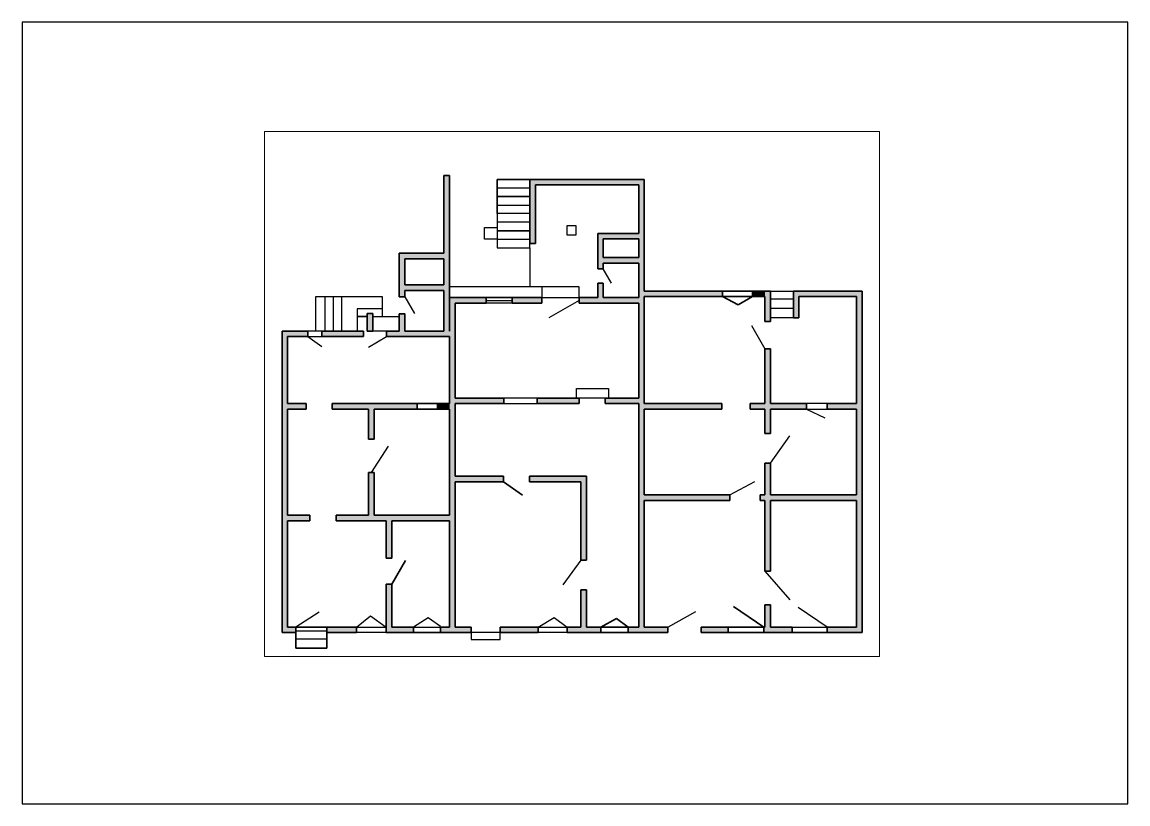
# Paper-space layout 'Layout1' of a CAD drawing. Header units: millimetres. Extents: x 21 to 318, y 103 to 313.
# The model-space entities are those that its viewports show. They can reach past a viewport. Long polylines and large blocks are cut down to what shows.
import ezdxf

# ---------------------------------------------------------------- set-up
doc = ezdxf.new("R2010")
doc.units = ezdxf.units.MM
for name, color, linetype, lineweight in [('A-ALV-___-___-EXI', 250, 'Continuous', 35), ('A-ESC-___-___-EXI', 250, 'Continuous', 25), ('A-JAN-___-___-EXI', 250, 'Continuous', 25), ('A-PIL-___-___-EXI', 250, 'Continuous', 25), ('A-POR-___-___-EXI', 250, 'Continuous', 25)]:
    doc.layers.add(name, color=color, linetype=linetype, lineweight=lineweight)

# ---------------------------------------------------------------- blocks, each defined once
blk = doc.blocks.new('A4 HORIZONTAL - A4-23066338-Não nomeada')
at = {"layer": 'A-POR-___-___-EXI'}
for p, q in [((317.79, 313), (20.79, 313)), ((20.79, 313), (20.79, 103)), ((317.79, 103), (317.79, 313)), ((20.79, 103), (317.79, 103))]:
    blk.add_line(p, q, dxfattribs=at)

msp = doc.modelspace()

# ---------------------------------------------------------------- hatches: boundary and pattern name
at = {"layer": 'A-ALV-___-___-EXI'}
for points in [[(23285, -14946), (23285, -10771), (23135, -10771), (23135, -14946)], [(28365, -11021), (28365, -10871), (25445, -10871), (25445, -11021), (26576, -11021)], [(28365, -22896), (28515, -22896), (28515, -10871), (28365, -10871), (28365, -16896)], [(25595, -12591), (25595, -11021), (25445, -11021), (25445, -12591)], [(28365, -12471), (28365, -12321), (27265, -12321), (27265, -12471), (27415, -12471)], [(27415, -13276), (27415, -12471), (27265, -12471), (27265, -13276)], [(23135, -13008), (23135, -12858), (21935, -12858), (21935, -13008), (22085, -13008)], [(22085, -14026), (22085, -13008), (21935, -13008), (21935, -14026)], [(28365, -13121), (28365, -12971), (27415, -12971), (27415, -13121)], [(27415, -14046), (27415, -13661), (27265, -13661), (27265, -14046)], [(23135, -13856), (23135, -13706), (22085, -13706), (22085, -13856)], [(30620, -14021), (30620, -13871), (28515, -13871), (28515, -14021)], [(31755, -14021), (31755, -13871), (31420, -13871), (31420, -14021)], [(31905, -14686), (31905, -13871), (31755, -13871), (31755, -14686)], [(34215, -14021), (34215, -13871), (32520, -13871), (32520, -14021), (32670, -14021)], [(34215, -22896), (34365, -22896), (34365, -13871), (34215, -13871), (34215, -19496)], [(23435, -14946), (23435, -14046), (23285, -14046), (23285, -14946)], [(24265, -14196), (24265, -14046), (23435, -14046), (23435, -14196)], [(25765, -14196), (25765, -14046), (24965, -14046), (24965, -14196)], [(28365, -14196), (28365, -14046), (26765, -14046), (26765, -14196)], [(32670, -14591), (32670, -14021), (32520, -14021), (32520, -14591)], [(21225, -14946), (21225, -14471), (21075, -14471), (21075, -14946)], [(22085, -14946), (22085, -14486), (21935, -14486), (21935, -14946)], [(18935, -22896), (18935, -14946), (18785, -14946), (18785, -22896)], [(19475, -15096), (19475, -14946), (18935, -14946), (18935, -15096)], [(20975, -15096), (20975, -14946), (19855, -14946), (19855, -15096)], [(21595, -15096), (23435, -15096), (23435, -14946), (21595, -14946)], [(23435, -22896), (23435, -15096), (23285, -15096), (23285, -22896)], [(31905, -17696), (31905, -15421), (31755, -15421), (31755, -17696)], [(19435, -17046), (19435, -16896), (18935, -16896), (18935, -17046)], [(22415, -17046), (22415, -16896), (20135, -16896), (20135, -17046), (21260, -17046)], [(23285, -17046), (23285, -16896), (22960, -16896), (22960, -17046)], [(24740, -16896), (24740, -16746), (23435, -16746), (23435, -16896)], [(26765, -16896), (26765, -16746), (25635, -16746), (25635, -16896), (26576, -16896)], [(28365, -16896), (28365, -16746), (27465, -16746), (27465, -16896)], [(30595, -17046), (30595, -16896), (28515, -16896), (28515, -17046)], [(34215, -17046), (34215, -16896), (33430, -16896), (33430, -17046)], [(21260, -17846), (21260, -17046), (21110, -17046), (21110, -17846)], [(31905, -21396), (31905, -18496), (31755, -18496), (31755, -21396)], [(21260, -19896), (21260, -18746), (21110, -18746), (21110, -19896)], [(24735, -18996), (24735, -18846), (23435, -18846), (23435, -18996)], [(26810, -18996), (26960, -18996), (26960, -18846), (25435, -18846), (25435, -18996), (26576, -18996)], [(26960, -21096), (26960, -18996), (26810, -18996), (26810, -21096)], [(30815, -19496), (30815, -19346), (28515, -19346), (28515, -19496), (30706, -19496)], [(19535, -20046), (19535, -19896), (18935, -19896), (18935, -20046)], [(23285, -20046), (23285, -19896), (20235, -19896), (20235, -20046), (22445, -20046)], [(21735, -21046), (21735, -20046), (21585, -20046), (21585, -21046)], [(21735, -23046), (21735, -21746), (21585, -21746), (21585, -23046)], [(26960, -22896), (26960, -21896), (26810, -21896), (26810, -22896)], [(31905, -22896), (31905, -22296), (31755, -22296), (31755, -22896)], [(19160, -23046), (19160, -22896), (18785, -22896), (18785, -23046)], [(20785, -23046), (20785, -22896), (19985, -22896), (19985, -23046)], [(22320, -23046), (22320, -22896), (21735, -22896), (21735, -23046)], [(23865, -23046), (23865, -22896), (23045, -22896), (23045, -23046)], [(25665, -23046), (25665, -22896), (24645, -22896), (24645, -23046)], [(27345, -23046), (27345, -22896), (26445, -22896), (26445, -23046), (26576, -23046)], [(29145, -23046), (29145, -22896), (28085, -22896), (28085, -23046)], [(30765, -23046), (30765, -22896), (30045, -22896), (30045, -23046), (30706, -23046)], [(32485, -23046), (32485, -22896), (31725, -22896), (31725, -23046)], [(34365, -23046), (34365, -22896), (33430, -22896), (33430, -23046)]]:
    msp.add_hatch(color=11, dxfattribs=at).paths.add_polyline_path(points)
h = msp.add_hatch(color=11, dxfattribs=at)
h.paths.add_polyline_path([(32875, -17046), (32875, -16896), (31905, -16896), (31905, -17046)])
h.paths.add_polyline_path([(31755, -17046), (31755, -16896), (31355, -16896), (31355, -17046)])
h = msp.add_hatch(color=11, dxfattribs=at)
h.paths.add_polyline_path([(34215, -19496), (34215, -19346), (31905, -19346), (31905, -19496)])
h.paths.add_polyline_path([(31755, -19496), (31755, -19346), (31630, -19346), (31630, -19496)])

# ---------------------------------------------------------------- linework, layer by layer
for p, q in [((23285, -10771), (23135, -10771)), ((23285, -14946), (23285, -10771)), ((25445, -10871), (25445, -11791)), ((25445, -10871), (25445, -11331)), ((25445, -11101), (25445, -10871)), ((25445, -11561), (25445, -11331)), ((25445, -11331), (25445, -11791)), ((25445, -12251), (25445, -12021)), ((25445, -12481), (25445, -12251)), ((27415, -13276), (27415, -13121)), ((27415, -13121), (28365, -13121)), ((28365, -13121), (28365, -14046)), ((27415, -13661), (27265, -13661)), ((27265, -13661), (27265, -14046)), ((27415, -14046), (27415, -13661)), ((23135, -13856), (22085, -13856)), ((22085, -13856), (22085, -14026)), ((23135, -14946), (23135, -13856)), ((31905, -14591), (31905, -13871)), ((32520, -13871), (32520, -14591)), ((24265, -14046), (24265, -14121)), ((24265, -14196), (24265, -14046)), ((24965, -14121), (24965, -14046)), ((24965, -14046), (24965, -14196)), ((27265, -14046), (26765, -14046)), ((26765, -14046), (26765, -14196)), ((26765, -14196), (28365, -14196)), ((28365, -14046), (27415, -14046)), ((28365, -14196), (28365, -16746)), ((31905, -14591), (31905, -14081)), ((31905, -14336), (31905, -14081)), ((32520, -14081), (32520, -14591)), ((32520, -14081), (32520, -14336)), ((21935, -14946), (21935, -14486)), ((21935, -14486), (22085, -14486)), ((22085, -14486), (22085, -14946)), ((18785, -23046), (18785, -14946)), ((18785, -14946), (19475, -14946)), ((19475, -14946), (19475, -15096)), ((19475, -14946), (19475, -15096)), ((19855, -15096), (19855, -14946)), ((21595, -15096), (21595, -14946)), ((21595, -14946), (21935, -14946)), ((22085, -14946), (23135, -14946)), ((31755, -15421), (31755, -16896)), ((24740, -16746), (24740, -16896)), ((25635, -16896), (25635, -16746)), ((28365, -16746), (27465, -16746)), ((27465, -16746), (27465, -16896)), ((27465, -16896), (28365, -16896)), ((28365, -16896), (28365, -22896)), ((31755, -16896), (31355, -16896)), ((31355, -16896), (31355, -17046)), ((32875, -16896), (32875, -17046)), ((33430, -17046), (33430, -16896)), ((31355, -17046), (31755, -17046)), ((31755, -17046), (31755, -17696)), ((31905, -17696), (31905, -17046)), ((31905, -17046), (32875, -17046)), ((31755, -17696), (31905, -17696)), ((31755, -19346), (31755, -18496)), ((31755, -18496), (31905, -18496)), ((25435, -18996), (25435, -18846)), ((25435, -18846), (26960, -18846)), ((26810, -18996), (25435, -18996)), ((26810, -21096), (26810, -18996)), ((26960, -18846), (26960, -21096)), ((28515, -22896), (28515, -19496)), ((28515, -19496), (30815, -19496)), ((30815, -19496), (30815, -19346)), ((31630, -19496), (31630, -19346)), ((31630, -19346), (31755, -19346)), ((31755, -19496), (31630, -19496)), ((31755, -21396), (31755, -19496)), ((34215, -19496), (31905, -19496)), ((31905, -19496), (31905, -21396)), ((34215, -22896), (34215, -19496)), ((26960, -21096), (26810, -21096)), ((31905, -21396), (31755, -21396)), ((31755, -22896), (31755, -22296)), ((31755, -22296), (31905, -22296)), ((31905, -22296), (31905, -22896)), ((19160, -23046), (18785, -23046)), ((19160, -22896), (19160, -23046)), ((20785, -23046), (20785, -22896)), ((21585, -22896), (21585, -23046)), ((23045, -22896), (23045, -22883)), ((23045, -23046), (23045, -22896)), ((23045, -22896), (23045, -23046)), ((25665, -23046), (25665, -22896)), ((26445, -22896), (26445, -23046)), ((28365, -22896), (28085, -22896)), ((28085, -22896), (28085, -23046)), ((28085, -23046), (29145, -23046)), ((29145, -22896), (28515, -22896)), ((29145, -23046), (29145, -22896)), ((30765, -23046), (30765, -22896)), ((30765, -22896), (30765, -23046)), ((31725, -22896), (31755, -22896)), ((31905, -22896), (32485, -22896)), ((32485, -22896), (32485, -23046)), ((32485, -23046), (32485, -22896)), ((33430, -22896), (34215, -22896))]:
    msp.add_line(p, q, dxfattribs=at)
at = {"layer": 'A-ALV-___-___-EXI', "color": 7, "lineweight": 35}
for p, q in [((23135, -10771), (23135, -12858)), ((28515, -10871), (25445, -10871)), ((25445, -10871), (25445, -12591)), ((28515, -13871), (28515, -10871)), ((25595, -12591), (25595, -11021)), ((25595, -11021), (28365, -11021)), ((28365, -11021), (28365, -12321)), ((28365, -12321), (27265, -12321)), ((27265, -12321), (27265, -13276)), ((27415, -12971), (27415, -12471)), ((27415, -12471), (28365, -12471)), ((28365, -12471), (28365, -12971)), ((25445, -12591), (25595, -12591)), ((23135, -12858), (21935, -12858)), ((21935, -12858), (21935, -14026)), ((22085, -13706), (22085, -13008)), ((22085, -13008), (23135, -13008)), ((23135, -13008), (23135, -13706)), ((28365, -12971), (27415, -12971)), ((27265, -13276), (27415, -13276)), ((23135, -13706), (22085, -13706)), ((30620, -13871), (28515, -13871)), ((30620, -14021), (30620, -13871)), ((30620, -14021), (30620, -13871)), ((31420, -14021), (31420, -13871)), ((31420, -13871), (31420, -14021)), ((31420, -13871), (31905, -13871)), ((31905, -13871), (31905, -14686)), ((34365, -13871), (32520, -13871)), ((32520, -13871), (32520, -14591)), ((34365, -23046), (34365, -13871)), ((21935, -14026), (22085, -14026)), ((24265, -14046), (23285, -14046)), ((23435, -16746), (23435, -14196)), ((23435, -14196), (24265, -14196)), ((24265, -14196), (24265, -14046)), ((24965, -14046), (24965, -14196)), ((25765, -14046), (24965, -14046)), ((24965, -14196), (25765, -14196)), ((25765, -14196), (25765, -14046)), ((28515, -16896), (28515, -14021)), ((28515, -14021), (30620, -14021)), ((31755, -14021), (31420, -14021)), ((31755, -14686), (31755, -14021)), ((32670, -14591), (32670, -14021)), ((32670, -14021), (34215, -14021)), ((34215, -14021), (34215, -16896)), ((21225, -14471), (21075, -14471)), ((21075, -14471), (21075, -14946)), ((21225, -14946), (21225, -14471)), ((31905, -14686), (31755, -14686)), ((32520, -14591), (32670, -14591)), ((18935, -16896), (18935, -15096)), ((18935, -15096), (19475, -15096)), ((20975, -14946), (19855, -14946)), ((19855, -14946), (19855, -15096)), ((19855, -15096), (20975, -15096)), ((20975, -15096), (20975, -14946)), ((21075, -14946), (21225, -14946)), ((21595, -15096), (23285, -15096)), ((23285, -15096), (23285, -16896)), ((31905, -15421), (31755, -15421)), ((31905, -16896), (31905, -15421)), ((19435, -16896), (18935, -16896)), ((19435, -17046), (19435, -16896)), ((22415, -16896), (20135, -16896)), ((20135, -16896), (20135, -17046)), ((22415, -16896), (22415, -17046)), ((23285, -16896), (22960, -16896)), ((22960, -17046), (22960, -16896)), ((24740, -16746), (23435, -16746)), ((23435, -18846), (23435, -16896)), ((23435, -16896), (24740, -16896)), ((24740, -16896), (24740, -16746)), ((26765, -16746), (25635, -16746)), ((25635, -16746), (25635, -16896)), ((25635, -16896), (26765, -16896)), ((26765, -16896), (26765, -16746)), ((30595, -16896), (28515, -16896)), ((30595, -17046), (30595, -16896)), ((32875, -16896), (31905, -16896)), ((32875, -17046), (32875, -16896)), ((34215, -16896), (33430, -16896)), ((33430, -16896), (33430, -17046)), ((18935, -19896), (18935, -17046)), ((18935, -17046), (19435, -17046)), ((20135, -17046), (21110, -17046)), ((21110, -17046), (21110, -17846)), ((21260, -17846), (21260, -17046)), ((21260, -17046), (22415, -17046)), ((22960, -17046), (23285, -17046)), ((23285, -17046), (23285, -19896)), ((28515, -19346), (28515, -17046)), ((28515, -17046), (30595, -17046)), ((33430, -17046), (34215, -17046)), ((34215, -17046), (34215, -19346)), ((21110, -17846), (21260, -17846)), ((31905, -19346), (31905, -18496)), ((21260, -18746), (21110, -18746)), ((21110, -18746), (21110, -19896)), ((21260, -19896), (21260, -18746)), ((24735, -18846), (23435, -18846)), ((23435, -22896), (23435, -18996)), ((23435, -18996), (24735, -18996)), ((24735, -18996), (24735, -18846)), ((30815, -19346), (28515, -19346)), ((34215, -19346), (31905, -19346)), ((19535, -19896), (18935, -19896)), ((19535, -20046), (19535, -19896)), ((21110, -19896), (20235, -19896)), ((20235, -19896), (20235, -20046)), ((23285, -19896), (21260, -19896)), ((18935, -22896), (18935, -20046)), ((18935, -20046), (19535, -20046)), ((20235, -20046), (21585, -20046)), ((21585, -20046), (21585, -21046)), ((21735, -21046), (21735, -20046)), ((21735, -20046), (23285, -20046)), ((23285, -20046), (23285, -22896)), ((21585, -21046), (21735, -21046)), ((21735, -21746), (21585, -21746)), ((21585, -21746), (21585, -23046)), ((21735, -22896), (21735, -21746)), ((26960, -21896), (26810, -21896)), ((26810, -21896), (26810, -22896)), ((26960, -22896), (26960, -21896)), ((19160, -22896), (18935, -22896)), ((20785, -22896), (19985, -22896)), ((19985, -22896), (19985, -23046)), ((19985, -23046), (20785, -23046)), ((20785, -23046), (20785, -22896)), ((21585, -23046), (22320, -23046)), ((22320, -22896), (21735, -22896)), ((22320, -23046), (22320, -22896)), ((22320, -22896), (22320, -23046)), ((23285, -22896), (23045, -22896)), ((23045, -23046), (23865, -23046)), ((23865, -22896), (23435, -22896)), ((23865, -23046), (23865, -22896)), ((25665, -22896), (24645, -22896)), ((24645, -22896), (24645, -23046)), ((24645, -23046), (25665, -23046)), ((25665, -23046), (25665, -22896)), ((26810, -22896), (26445, -22896)), ((26445, -22896), (26445, -23046)), ((26445, -23046), (27345, -23046)), ((27345, -22896), (26960, -22896)), ((27345, -22896), (27345, -23046)), ((27345, -23046), (27345, -22896)), ((28085, -23046), (28085, -22896)), ((30765, -22896), (30045, -22896)), ((30045, -22896), (30045, -23046)), ((30045, -23046), (30765, -23046)), ((31725, -23046), (31725, -22896)), ((31725, -22896), (31725, -23046)), ((31725, -23046), (32485, -23046)), ((33430, -23046), (33430, -22896)), ((33430, -22896), (33430, -23046)), ((33430, -23046), (34365, -23046))]:
    msp.add_line(p, q, dxfattribs=at)
at = {"layer": 'A-ESC-___-___-EXI'}
for p, q in [((25445, -10871), (24565, -10871)), ((24565, -10871), (25445, -10871)), ((24565, -11331), (24565, -10871)), ((24565, -10871), (25445, -10871)), ((24565, -10871), (24565, -11101)), ((25445, -10871), (24565, -10871)), ((25445, -12711), (25445, -10871)), ((24565, -11101), (25445, -11101)), ((25445, -11331), (24565, -11331)), ((24565, -11791), (24565, -11331)), ((24565, -11331), (24565, -11561)), ((25445, -11331), (24565, -11331)), ((24565, -11331), (25445, -11331)), ((24565, -11561), (25445, -11561)), ((25445, -11791), (24565, -11791)), ((24565, -11791), (24565, -12711)), ((25445, -11791), (24565, -11791)), ((24565, -11791), (24565, -12251)), ((25445, -11791), (24565, -11791)), ((25445, -12711), (25445, -11791)), ((24565, -12021), (24565, -12251)), ((25445, -12021), (24565, -12021)), ((24565, -12251), (25445, -12251)), ((24565, -12251), (25445, -12251)), ((25445, -12251), (24565, -12251)), ((24565, -12251), (24565, -12711)), ((25445, -12251), (24565, -12251)), ((24565, -12481), (25445, -12481)), ((24565, -12711), (25445, -12711)), ((24565, -12711), (25445, -12711)), ((25765, -13760), (23285, -13760)), ((26765, -13760), (25765, -13760)), ((25765, -13760), (25765, -14046)), ((26765, -14046), (26765, -13760)), ((31905, -13871), (32520, -13871)), ((21485, -14026), (19685, -14026)), ((19685, -14026), (19685, -14946)), ((19935, -14026), (19935, -14946)), ((20165, -14946), (20165, -14026)), ((20385, -14026), (20385, -14946)), ((21485, -14551), (21485, -14026)), ((25765, -14046), (26765, -14046)), ((31905, -14081), (32520, -14081)), ((31905, -14081), (32520, -14081)), ((21485, -14351), (20805, -14351)), ((20805, -14351), (20805, -14946)), ((20805, -14551), (21075, -14551)), ((21075, -14551), (20805, -14551)), ((32520, -14336), (31905, -14336)), ((32520, -14591), (31905, -14591)), ((32520, -14591), (31905, -14591)), ((26695, -16746), (26695, -16486)), ((26695, -16486), (27555, -16486)), ((27555, -16486), (27555, -16746)), ((27555, -16746), (26695, -16746)), ((19160, -23009), (19160, -23212)), ((19985, -23212), (19985, -23009)), ((23865, -23046), (23865, -23235)), ((24645, -23046), (23865, -23046)), ((24645, -23235), (24645, -23046)), ((19160, -23212), (19985, -23212)), ((19160, -23464), (19160, -23212)), ((19160, -23212), (19985, -23212)), ((19985, -23212), (19985, -23464)), ((23865, -23235), (24645, -23235)), ((19985, -23464), (19160, -23464))]:
    msp.add_line(p, q, dxfattribs=at)
at = {"layer": 'A-ESC-___-___-EXI', "color": 7, "lineweight": 35}
for p, q in [((19160, -23464), (19160, -22896)), ((19985, -22896), (19985, -23464)), ((19985, -23464), (19160, -23464))]:
    msp.add_line(p, q, dxfattribs=at)
at = {"layer": 'A-ESC-___-___-EXI'}
msp.add_lwpolyline([(25445, -12711), (25445, -12251), (25445, -11791), (24565, -11791), (24565, -10871), (24565, -12711), (25445, -12711), (25445, -13760)], dxfattribs=at)
msp.add_lwpolyline([(21225, -14946), (21225, -14551), (21935, -14551), (21935, -14946)], close=True, dxfattribs=at)
at = {"layer": 'A-JAN-___-___-EXI', "color": 7, "lineweight": 35}
for p, q in [((30620, -13871), (31420, -13871)), ((31039, -14241), (30620, -14021)), ((31420, -14021), (30620, -14021)), ((31420, -14021), (31039, -14241)), ((22960, -16896), (22415, -16896)), ((22415, -17046), (22960, -17046)), ((30912, -22348), (31725, -22896)), ((27765, -22663), (27345, -22896)), ((28085, -22896), (27765, -22663)), ((19160, -22896), (19985, -22896)), ((22320, -23046), (23045, -23046)), ((28085, -22896), (27345, -22896)), ((27345, -23046), (28085, -23046)), ((31725, -22896), (30765, -22896)), ((30765, -23046), (31725, -23046)), ((32485, -23046), (33430, -23046))]:
    msp.add_line(p, q, dxfattribs=at)
at = {"layer": 'A-JAN-___-___-EXI'}
for p, q in [((24965, -14046), (24265, -14046)), ((24265, -14046), (24965, -14046)), ((24265, -14121), (24965, -14121)), ((24965, -14196), (24265, -14196)), ((19855, -14946), (19475, -14946)), ((19475, -15096), (19855, -15362)), ((19475, -15096), (19855, -15096)), ((25635, -16746), (24740, -16746)), ((24740, -16896), (25635, -16896)), ((33430, -16896), (32875, -16896)), ((32875, -17046), (33430, -17046)), ((32875, -17046), (33364, -17274)), ((19781, -22493), (19160, -22896)), ((33430, -22896), (32651, -22370)), ((20785, -22896), (21163, -22600)), ((21163, -22600), (21585, -22896)), ((22706, -22645), (22320, -22896)), ((23045, -22883), (22706, -22645)), ((25665, -22896), (26094, -22638)), ((26094, -22638), (26445, -22896)), ((19985, -23009), (19160, -23009)), ((20785, -22896), (21585, -22896)), ((21585, -23046), (20785, -23046)), ((22320, -22896), (23045, -22896)), ((25665, -22896), (26445, -22896)), ((26445, -23046), (25665, -23046)), ((32485, -22896), (33430, -22896))]:
    msp.add_line(p, q, dxfattribs=at)
at = {"layer": 'A-PIL-___-___-EXI'}
for p, q in [((24225, -12481), (24225, -12161)), ((24225, -12161), (24565, -12161)), ((24565, -12161), (24565, -12481)), ((26440, -12374), (26440, -12114)), ((26440, -12114), (26680, -12114)), ((26680, -12114), (26680, -12374)), ((24565, -12251), (24565, -12481)), ((26680, -12374), (26440, -12374)), ((24565, -12481), (24225, -12481))]:
    msp.add_line(p, q, dxfattribs=at)
at = {"layer": 'A-POR-___-___-EXI'}
for p, q in [((27637, -13661), (27415, -13276)), ((22085, -14026), (22342, -14471)), ((26765, -14121), (25951, -14591)), ((31395, -14797), (31755, -15421)), ((21110, -15376), (21595, -15096)), ((31905, -18496), (32421, -17758)), ((21185, -18746), (21642, -18041)), ((30815, -19346), (31486, -18989)), ((26810, -21096), (26328, -21759)), ((31755, -21396), (32424, -22165)), ((29145, -22896), (29897, -22479))]:
    msp.add_line(p, q, dxfattribs=at)
at = {"layer": 'A-POR-___-___-EXI', "color": 7, "lineweight": 35}
for p, q in [((24735, -18996), (25243, -19351)), ((22105, -21105), (21735, -21746))]:
    msp.add_line(p, q, dxfattribs=at)

psp = doc.layouts.get("Layout1")

# ---------------------------------------------------------------- block references
at = {"layer": 'A-JAN-___-___-EXI'}
psp.add_blockref('A4 HORIZONTAL - A4-23066338-Não nomeada', (0, 0), dxfattribs=at)

# ---------------------------------------------------------------- viewports
at = {"layer": 'A-ALV-___-___-EXI'}
psp.add_viewport(center=(168.51, 213.08), size=(165.2, 141.0472), view_center_point=(26575.99, -16639.13), view_height=14104.7245, dxfattribs=at)

doc.saveas('drawing.dxf')
